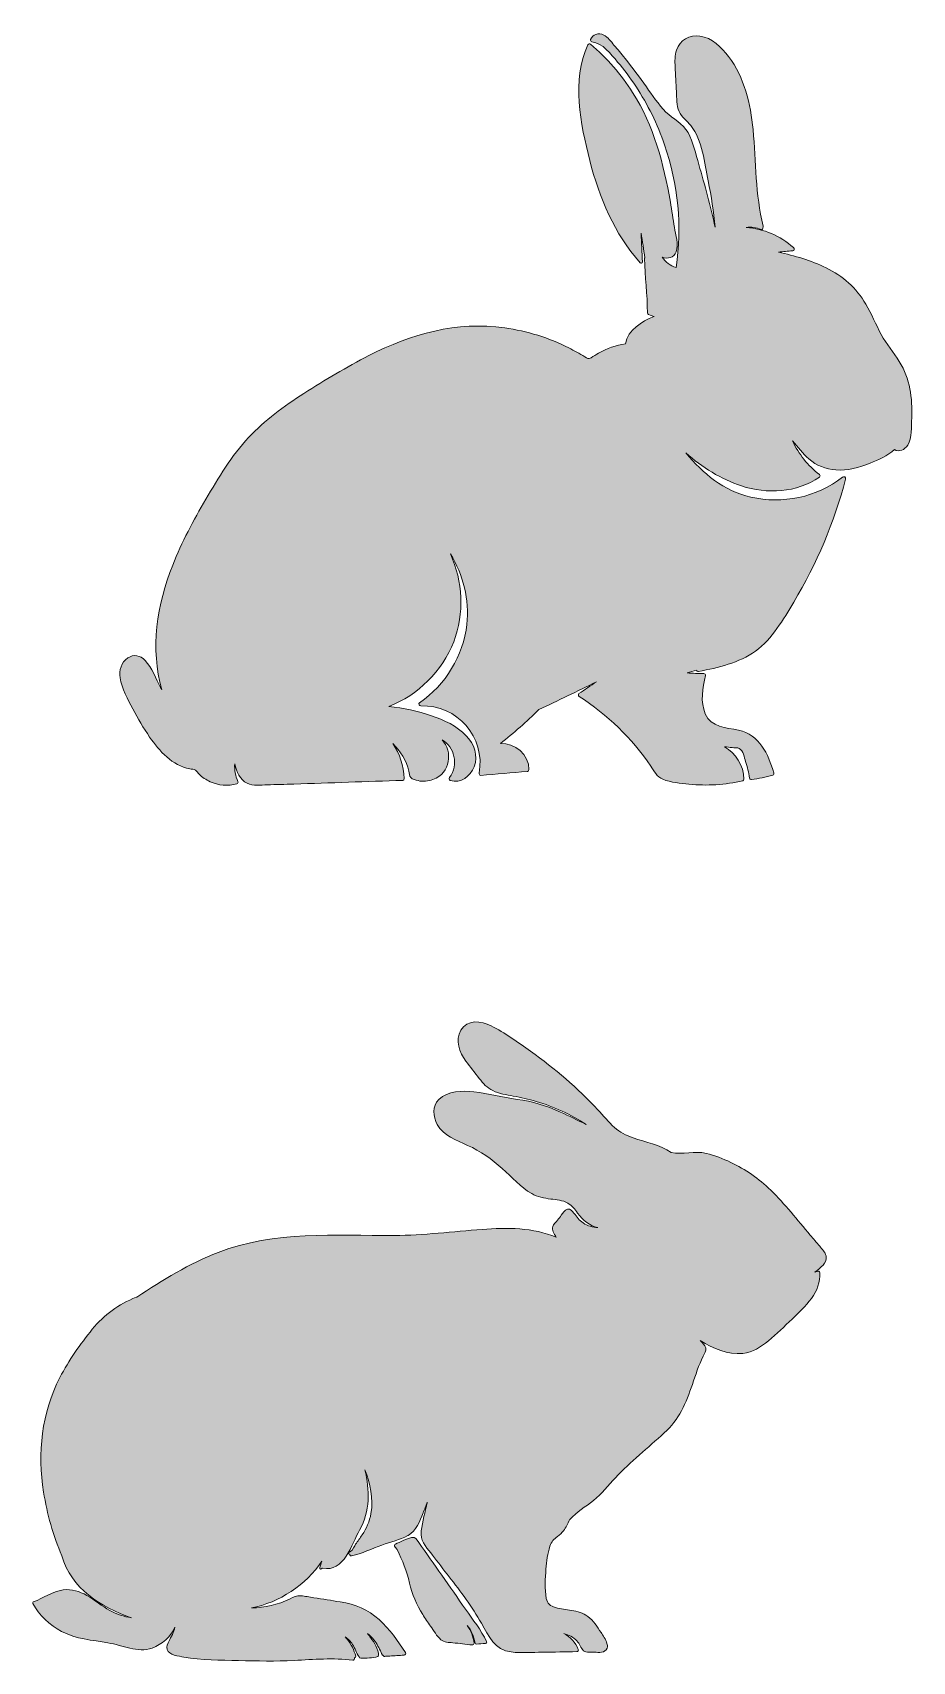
# Model space of a CAD drawing. Header units: inches. Extents: x -2 to 737, y -1000 to -384.
# Drawn here: x 89.8 to 194.8, y -999 to -804.5 of the extents above; entities that cross this region are included whole.
import ezdxf

# ---------------------------------------------------------------- set-up
doc = ezdxf.new("R2010")
doc.units = ezdxf.units.IN
doc.header["$MEASUREMENT"] = 0
doc.layers.add('Layer 1', color=7, linetype='Continuous')

# ---------------------------------------------------------------- blocks, each defined once
blk = doc.blocks.new('block 21')
at = {"layer": 'Layer 1', "true_color": 0x010101}
h = blk.add_hatch(color=178, dxfattribs=at)
h.dxf.hatch_style = 2
edge = h.paths.add_edge_path()
edge.add_spline(control_points=[(184.51, -950.61), (184.42, -950.16), (184.03, -949.8), (183.75, -949.46), (183.38, -949.01), (183, -948.57), (182.62, -948.13), (181.09, -946.32), (179.61, -944.42), (177.91, -942.76), (176.51, -941.4), (174.9, -940.27), (173.14, -939.44), (172.21, -939), (171.23, -938.61), (170.23, -938.37), (168.82, -938.04), (167.41, -938.57), (166.02, -938.26), (164.65, -937.33), (163.02, -937.06), (161.49, -936.51), (160.67, -936.23), (159.92, -935.85), (159.27, -935.28), (158.55, -934.64), (157.94, -933.86), (157.29, -933.16), (154.87, -930.55), (152.14, -928.25), (149.25, -926.18), (147.75, -925.1), (146.19, -923.95), (144.54, -923.12), (143.37, -922.53), (141.68, -922.35), (140.92, -923.67), (140.22, -924.88), (140.79, -926.31), (141.53, -927.34), (142.05, -928.05), (142.61, -928.72), (143.13, -929.42), (143.58, -930.01), (144.07, -930.55), (144.75, -930.88), (145.51, -931.25), (146.36, -931.37), (147.19, -931.52), (148.1, -931.69), (149.01, -931.9), (149.91, -932.16), (152.05, -932.8), (154.06, -933.71), (155.9, -934.93), (154.88, -934.42), (153.86, -933.91), (152.82, -933.44), (151.14, -932.66), (149.49, -932.16), (147.65, -931.92), (145.92, -931.68), (144.23, -931.2), (142.5, -931.01), (141.15, -930.87), (139.35, -930.9), (138.31, -931.92), (137.49, -932.72), (137.6, -933.99), (138.12, -934.93), (138.87, -936.28), (140.41, -936.81), (141.74, -937.41), (143.28, -938.09), (144.62, -939.07), (145.88, -940.19), (147.02, -941.19), (148.06, -942.41), (149.39, -943.17), (150.1, -943.57), (150.86, -943.72), (151.66, -943.82), (152.33, -943.91), (153.09, -943.95), (153.69, -944.3), (154.19, -944.6), (154.53, -945.04), (154.87, -945.5), (155.52, -946.37), (156.32, -947.03), (157.29, -947.24), (156.67, -947.21), (156.07, -947.03), (155.53, -946.68), (155.03, -946.36), (154.79, -945.97), (154.43, -945.49), (154.23, -945.24), (154, -944.95), (153.64, -945.04), (153.32, -945.12), (153.1, -945.53), (152.92, -945.76), (152.77, -945.95), (152.63, -946.15), (152.48, -946.34), (152.33, -946.53), (151.94, -946.87), (151.89, -947.1), (151.79, -947.49), (152.02, -947.97), (152.32, -948.38), (149.56, -947.22), (146.43, -947.21), (143.48, -947.44), (139.97, -947.72), (136.51, -948.15), (132.98, -948.17), (125.94, -948.21), (118.7, -947.61), (111.99, -950.19), (108.53, -951.53), (105.35, -953.49), (102.27, -955.53), (102.24, -955.52), (102.21, -955.52), (102.18, -955.54), (100.1, -956.42), (98.38, -957.6), (96.96, -959.37), (95.52, -961.17), (94.15, -963.08), (93.09, -965.13), (90.9, -969.34), (90.41, -974.18), (91.15, -978.83), (91.56, -981.42), (92.28, -984.01), (93.33, -986.42), (93.33, -986.42), (93.33, -986.43), (93.33, -986.44), (94.43, -990.37), (97.99, -992.53), (101.62, -993.83), (100.73, -993.69), (99.87, -993.41), (99.06, -992.97), (98.1, -992.43), (97.26, -991.71), (96.3, -991.16), (95.43, -990.67), (94.49, -990.35), (93.48, -990.5), (92.19, -990.69), (91.11, -991.46), (89.92, -991.94), (89.86, -991.97), (89.83, -992.05), (89.86, -992.11), (90.61, -993.53), (91.89, -994.7), (93.29, -995.45), (95.01, -996.37), (96.94, -996.5), (98.83, -996.82), (100.59, -997.11), (102.31, -998.06), (104.1, -997.44), (105.29, -997.02), (106.31, -996.11), (106.8, -994.96), (106.74, -995.51), (106.32, -996.13), (106.11, -996.58), (105.96, -996.89), (105.76, -997.26), (105.88, -997.61), (106.11, -998.31), (107.29, -998.41), (107.87, -998.52), (110.01, -998.92), (112.24, -998.87), (114.41, -998.93), (116.63, -998.99), (118.83, -999.04), (121.05, -998.92), (123.37, -998.79), (125.72, -998.61), (128.04, -998.89), (128.11, -998.9), (128.16, -998.86), (128.19, -998.8), (128.23, -998.74), (128.25, -998.68), (128.25, -998.62), (128.34, -998.6), (128.42, -998.52), (128.39, -998.4), (128.21, -997.74), (127.85, -996.94), (127.32, -996.36), (127.25, -996.27), (127.19, -996.18), (127.12, -996.1), (127.47, -996.35), (127.77, -996.64), (128.01, -997.01), (128.33, -997.48), (128.43, -998.06), (128.8, -998.49), (128.8, -998.49), (128.8, -998.49), (128.8, -998.49), (128.81, -998.58), (128.87, -998.67), (128.98, -998.66), (129.6, -998.61), (130.45, -998.69), (131.02, -998.45), (131.07, -998.43), (131.11, -998.37), (131.11, -998.31), (131.12, -997.6), (130.58, -996.75), (130.17, -996.2), (130.06, -996.05), (129.93, -995.88), (129.79, -995.7), (130.08, -995.92), (130.35, -996.18), (130.58, -996.49), (130.92, -996.94), (131.17, -997.45), (131.42, -997.96), (131.46, -998.04), (131.5, -998.13), (131.54, -998.2), (131.54, -998.24), (131.56, -998.28), (131.59, -998.3), (131.6, -998.31), (131.6, -998.31), (131.61, -998.31), (131.66, -998.37), (131.72, -998.41), (131.8, -998.44), (131.85, -998.45), (131.9, -998.44), (131.93, -998.42), (132.1, -998.44), (132.27, -998.41), (132.45, -998.4), (133.02, -998.38), (133.59, -998.32), (134.16, -998.29), (134.31, -998.28), (134.41, -998.11), (134.33, -997.97), (133.43, -996.57), (132.42, -995.17), (131.19, -994.05), (129.84, -992.83), (128.33, -992.23), (126.55, -991.93), (125.49, -991.76), (124.44, -991.6), (123.38, -991.43), (122.87, -991.36), (122.35, -991.24), (121.83, -991.21), (121.34, -991.18), (120.98, -991.35), (120.55, -991.56), (119.1, -992.28), (117.53, -992.63), (115.94, -992.65), (119.28, -992.01), (122.48, -989.89), (124.35, -987.06), (124.26, -987.32), (124.17, -987.58), (124.09, -987.85), (124.03, -988.02), (124.31, -988.08), (124.37, -987.91), (124.37, -987.9), (124.37, -987.89), (124.38, -987.88), (124.39, -987.89), (124.41, -987.9), (124.43, -987.9), (127.01, -988.45), (127.9, -985.01), (128.85, -983.35), (130.14, -981.09), (130.05, -978.58), (129.49, -976.14), (130.14, -977.81), (130.52, -979.6), (130.21, -981.38), (130.04, -982.32), (129.67, -983.15), (129.15, -983.94), (128.9, -984.31), (128.64, -984.68), (128.38, -985.04), (128.26, -985.22), (128, -985.74), (127.77, -985.93), (127.74, -985.92), (127.71, -985.93), (127.68, -985.94), (127.67, -985.95), (127.65, -985.96), (127.63, -985.97), (127.59, -986), (127.54, -986.06), (127.55, -986.12), (127.55, -986.14), (127.55, -986.16), (127.56, -986.19), (127.56, -986.25), (127.63, -986.33), (127.7, -986.33), (127.74, -986.4), (127.82, -986.45), (127.9, -986.43), (129.13, -986.16), (130.34, -985.58), (131.52, -985.14), (132.53, -984.77), (133.65, -984.5), (134.62, -984.02), (134.63, -984.02), (134.63, -984.01), (134.64, -984), (135.6, -983.47), (136.03, -982.29), (136.43, -981.31), (136.6, -980.89), (136.76, -980.46), (136.92, -980.03), (136.89, -980.18), (136.85, -980.34), (136.82, -980.49), (136.59, -981.58), (136.22, -982.76), (136.19, -983.88), (136.17, -984.82), (137.03, -985.66), (137.56, -986.36), (138.2, -987.22), (138.87, -988.07), (139.53, -988.92), (140.91, -990.7), (142.27, -992.51), (143.39, -994.48), (144.28, -996.04), (144.95, -997.66), (146.94, -997.91), (148.16, -998.07), (149.45, -997.95), (150.67, -997.93), (152.04, -997.92), (153.41, -997.92), (154.78, -997.86), (154.9, -997.86), (155, -997.72), (154.95, -997.6), (154.59, -996.78), (153.99, -996.11), (153.22, -995.72), (153.81, -995.86), (154.35, -996.15), (154.78, -996.59), (155.12, -996.93), (155.24, -997.45), (155.58, -997.76), (155.91, -998.06), (156.48, -997.89), (156.87, -997.93), (157.39, -997.98), (158.14, -998.06), (158.39, -997.44), (158.46, -997.24), (158.44, -997.04), (158.36, -996.88), (158.28, -996.44), (157.84, -995.88), (157.66, -995.6), (157.23, -994.9), (156.74, -994.17), (156.08, -993.68), (155.52, -993.26), (154.84, -993.07), (154.15, -992.95), (153.51, -992.84), (152.85, -992.8), (152.22, -992.6), (151.63, -992.41), (151.24, -992.16), (151.13, -991.51), (150.93, -990.42), (151.01, -989.09), (151.08, -988.01), (151.14, -987.09), (151.28, -986.16), (151.57, -985.29), (151.76, -984.72), (152.02, -984.46), (152.48, -984.11), (152.74, -983.91), (152.97, -983.69), (153.17, -983.43), (153.48, -983.04), (153.7, -982.59), (153.91, -982.14), (153.92, -982.13), (153.94, -982.12), (153.95, -982.1), (154.77, -981.16), (155.8, -980.59), (156.76, -979.82), (157.74, -979.04), (158.51, -978), (159.37, -977.1), (161.21, -975.2), (163.23, -973.52), (165.2, -971.76), (166.97, -970.18), (167.81, -968.17), (168.56, -965.96), (168.94, -964.82), (169.31, -963.68), (169.85, -962.6), (170.01, -962.28), (170.26, -961.97), (170.16, -961.6), (170.07, -961.28), (169.77, -960.98), (169.5, -960.72), (171.06, -961.64), (172.74, -962.44), (174.59, -962.25), (175.77, -962.13), (176.74, -961.5), (177.63, -960.75), (178.6, -959.92), (179.54, -959.04), (180.46, -958.15), (182.01, -956.67), (183.95, -954.93), (183.77, -952.59), (183.76, -952.49), (183.66, -952.39), (183.55, -952.43), (183.43, -952.47), (183.31, -952.51), (183.19, -952.54), (183.83, -952.01), (184.69, -951.51), (184.51, -950.61)], knot_values=[0, 0, 0, 0, 1, 1, 1, 2, 2, 2, 3, 3, 3, 4, 4, 4, 5, 5, 5, 6, 6, 6, 7, 7, 7, 8, 8, 8, 9, 9, 9, 10, 10, 10, 11, 11, 11, 12, 12, 12, 13, 13, 13, 14, 14, 14, 15, 15, 15, 16, 16, 16, 17, 17, 17, 18, 18, 18, 19, 19, 19, 20, 20, 20, 21, 21, 21, 22, 22, 22, 23, 23, 23, 24, 24, 24, 25, 25, 25, 26, 26, 26, 27, 27, 27, 28, 28, 28, 29, 29, 29, 30, 30, 30, 31, 31, 31, 32, 32, 32, 33, 33, 33, 34, 34, 34, 35, 35, 35, 36, 36, 36, 37, 37, 37, 38, 38, 38, 39, 39, 39, 40, 40, 40, 41, 41, 41, 42, 42, 42, 43, 43, 43, 44, 44, 44, 45, 45, 45, 46, 46, 46, 47, 47, 47, 48, 48, 48, 49, 49, 49, 50, 50, 50, 51, 51, 51, 52, 52, 52, 53, 53, 53, 54, 54, 54, 55, 55, 55, 56, 56, 56, 57, 57, 57, 58, 58, 58, 59, 59, 59, 60, 60, 60, 61, 61, 61, 62, 62, 62, 63, 63, 63, 64, 64, 64, 65, 65, 65, 66, 66, 66, 67, 67, 67, 68, 68, 68, 69, 69, 69, 70, 70, 70, 71, 71, 71, 72, 72, 72, 73, 73, 73, 74, 74, 74, 75, 75, 75, 76, 76, 76, 77, 77, 77, 78, 78, 78, 79, 79, 79, 80, 80, 80, 81, 81, 81, 82, 82, 82, 83, 83, 83, 84, 84, 84, 85, 85, 85, 86, 86, 86, 87, 87, 87, 88, 88, 88, 89, 89, 89, 90, 90, 90, 91, 91, 91, 92, 92, 92, 93, 93, 93, 94, 94, 94, 95, 95, 95, 96, 96, 96, 97, 97, 97, 98, 98, 98, 99, 99, 99, 100, 100, 100, 101, 101, 101, 102, 102, 102, 103, 103, 103, 104, 104, 104, 105, 105, 105, 106, 106, 106, 107, 107, 107, 108, 108, 108, 109, 109, 109, 110, 110, 110, 111, 111, 111, 112, 112, 112, 113, 113, 113, 114, 114, 114, 115, 115, 115, 116, 116, 116, 117, 117, 117, 118, 118, 118, 119, 119, 119, 120, 120, 120, 121, 121, 121, 122, 122, 122, 123, 123, 123, 124, 124, 124, 125, 125, 125, 126, 126, 126, 127, 127, 127, 128, 128, 128, 129, 129, 129, 130, 130, 130, 131, 131, 131, 132, 132, 132, 133, 133, 133, 134, 134, 134, 135, 135, 135, 136, 136, 136, 137, 137, 137, 138, 138, 138, 139, 139, 139, 140, 140, 140, 141, 141, 141, 142, 142, 142, 143, 143, 143, 144, 144, 144, 145, 145, 145, 146, 146, 146, 147, 147, 147, 148, 148, 148, 149, 149, 149, 150, 150, 150, 151, 151, 151, 152, 152, 152, 153, 153, 153, 154, 154, 154, 154], degree=3, periodic=1)
h = blk.add_hatch(color=178, dxfattribs=at)
h.dxf.hatch_style = 2
edge = h.paths.add_edge_path()
edge.add_spline(control_points=[(141.5, -992.81), (140.55, -991.46), (139.61, -990.1), (138.66, -988.75), (137.74, -987.44), (136.83, -986.13), (135.91, -984.82), (135.67, -984.47), (135.51, -984.16), (135.05, -984.25), (134.41, -984.37), (133.72, -984.78), (133.12, -985.04), (133.03, -985.08), (132.96, -985.2), (133.03, -985.29), (133.13, -985.42), (133.24, -985.56), (133.34, -985.69), (133.97, -986.98), (134.48, -988.26), (134.81, -989.68), (135.12, -991.03), (135.66, -992.26), (136.38, -993.43), (136.68, -993.91), (136.99, -994.37), (137.31, -994.82), (137.69, -995.35), (138.06, -996.03), (138.56, -996.45), (138.94, -996.78), (139.49, -996.76), (139.97, -996.81), (140.75, -996.9), (141.52, -996.99), (142.3, -997.07), (142.41, -997.08), (142.52, -997), (142.51, -996.87), (142.43, -996.08), (142.15, -995.35), (141.68, -994.75), (142.21, -995.28), (142.44, -996.09), (142.63, -996.84), (142.65, -996.92), (142.72, -996.97), (142.81, -996.96), (143.16, -996.94), (143.51, -996.91), (143.87, -996.88), (143.98, -996.87), (144.06, -996.77), (144.01, -996.65), (143.31, -995.29), (142.38, -994.06), (141.5, -992.81)], knot_values=[0, 0, 0, 0, 1, 1, 1, 2, 2, 2, 3, 3, 3, 4, 4, 4, 5, 5, 5, 6, 6, 6, 7, 7, 7, 8, 8, 8, 9, 9, 9, 10, 10, 10, 11, 11, 11, 12, 12, 12, 13, 13, 13, 14, 14, 14, 15, 15, 15, 16, 16, 16, 17, 17, 17, 18, 18, 18, 19, 19, 19, 19], degree=3, periodic=1)
at = {"layer": 'Layer 1', "lineweight": 0}
for points, knots in [([(184.51, -950.61), (184.42, -950.16), (184.03, -949.8), (183.75, -949.46), (183.38, -949.01), (183, -948.57), (182.62, -948.13), (181.09, -946.32), (179.61, -944.42), (177.91, -942.76), (176.51, -941.4), (174.9, -940.27), (173.14, -939.44), (172.21, -939), (171.23, -938.61), (170.23, -938.37), (168.82, -938.04), (167.41, -938.57), (166.02, -938.26), (164.65, -937.33), (163.02, -937.06), (161.49, -936.51), (160.67, -936.23), (159.92, -935.85), (159.27, -935.28), (158.55, -934.64), (157.94, -933.86), (157.29, -933.16), (154.87, -930.55), (152.14, -928.25), (149.25, -926.18), (147.75, -925.1), (146.19, -923.95), (144.54, -923.12), (143.37, -922.53), (141.68, -922.35), (140.92, -923.67), (140.22, -924.88), (140.79, -926.31), (141.53, -927.34), (142.05, -928.05), (142.61, -928.72), (143.13, -929.42), (143.58, -930.01), (144.07, -930.55), (144.75, -930.88), (145.51, -931.25), (146.36, -931.37), (147.19, -931.52), (148.1, -931.69), (149.01, -931.9), (149.91, -932.16), (152.05, -932.8), (154.06, -933.71), (155.9, -934.93), (154.88, -934.42), (153.86, -933.91), (152.82, -933.44), (151.14, -932.66), (149.49, -932.16), (147.65, -931.92), (145.92, -931.68), (144.23, -931.2), (142.5, -931.01), (141.15, -930.87), (139.35, -930.9), (138.31, -931.92), (137.49, -932.72), (137.6, -933.99), (138.12, -934.93), (138.87, -936.28), (140.41, -936.81), (141.74, -937.41), (143.28, -938.09), (144.62, -939.07), (145.88, -940.19), (147.02, -941.19), (148.06, -942.41), (149.39, -943.17), (150.1, -943.57), (150.86, -943.72), (151.66, -943.82), (152.33, -943.91), (153.09, -943.95), (153.69, -944.3), (154.19, -944.6), (154.53, -945.04), (154.87, -945.5), (155.52, -946.37), (156.32, -947.03), (157.29, -947.24), (156.67, -947.21), (156.07, -947.03), (155.53, -946.68), (155.03, -946.36), (154.79, -945.97), (154.43, -945.49), (154.23, -945.24), (154, -944.95), (153.64, -945.04), (153.32, -945.12), (153.1, -945.53), (152.92, -945.76), (152.77, -945.95), (152.63, -946.15), (152.48, -946.34), (152.33, -946.53), (151.94, -946.87), (151.89, -947.1), (151.79, -947.49), (152.02, -947.97), (152.32, -948.38), (149.56, -947.22), (146.43, -947.21), (143.48, -947.44), (139.97, -947.72), (136.51, -948.15), (132.98, -948.17), (125.94, -948.21), (118.7, -947.61), (111.99, -950.19), (108.53, -951.53), (105.35, -953.49), (102.27, -955.53), (102.24, -955.52), (102.21, -955.52), (102.18, -955.54), (100.1, -956.42), (98.38, -957.6), (96.96, -959.37), (95.52, -961.17), (94.15, -963.08), (93.09, -965.13), (90.9, -969.34), (90.41, -974.18), (91.15, -978.83), (91.56, -981.42), (92.28, -984.01), (93.33, -986.42), (93.33, -986.42), (93.33, -986.43), (93.33, -986.44), (94.43, -990.37), (97.99, -992.53), (101.62, -993.83), (100.73, -993.69), (99.87, -993.41), (99.06, -992.97), (98.1, -992.43), (97.26, -991.71), (96.3, -991.16), (95.43, -990.67), (94.49, -990.35), (93.48, -990.5), (92.19, -990.69), (91.11, -991.46), (89.92, -991.94), (89.86, -991.97), (89.83, -992.05), (89.86, -992.11), (90.61, -993.53), (91.89, -994.7), (93.29, -995.45), (95.01, -996.37), (96.94, -996.5), (98.83, -996.82), (100.59, -997.11), (102.31, -998.06), (104.1, -997.44), (105.29, -997.02), (106.31, -996.11), (106.8, -994.96), (106.74, -995.51), (106.32, -996.13), (106.11, -996.58), (105.96, -996.89), (105.76, -997.26), (105.88, -997.61), (106.11, -998.31), (107.29, -998.41), (107.87, -998.52), (110.01, -998.92), (112.24, -998.87), (114.41, -998.93), (116.63, -998.99), (118.83, -999.04), (121.05, -998.92), (123.37, -998.79), (125.72, -998.61), (128.04, -998.89), (128.11, -998.9), (128.16, -998.86), (128.19, -998.8), (128.23, -998.74), (128.25, -998.68), (128.25, -998.62), (128.34, -998.6), (128.42, -998.52), (128.39, -998.4), (128.21, -997.74), (127.85, -996.94), (127.32, -996.36), (127.25, -996.27), (127.19, -996.18), (127.12, -996.1), (127.47, -996.35), (127.77, -996.64), (128.01, -997.01), (128.33, -997.48), (128.43, -998.06), (128.8, -998.49), (128.8, -998.49), (128.8, -998.49), (128.8, -998.49), (128.81, -998.58), (128.87, -998.67), (128.98, -998.66), (129.6, -998.61), (130.45, -998.69), (131.02, -998.45), (131.07, -998.43), (131.11, -998.37), (131.11, -998.31), (131.12, -997.6), (130.58, -996.75), (130.17, -996.2), (130.06, -996.05), (129.93, -995.88), (129.79, -995.7), (130.08, -995.92), (130.35, -996.18), (130.58, -996.49), (130.92, -996.94), (131.17, -997.45), (131.42, -997.96), (131.46, -998.04), (131.5, -998.13), (131.54, -998.2), (131.54, -998.24), (131.56, -998.28), (131.59, -998.3), (131.6, -998.31), (131.6, -998.31), (131.61, -998.31), (131.66, -998.37), (131.72, -998.41), (131.8, -998.44), (131.85, -998.45), (131.9, -998.44), (131.93, -998.42), (132.1, -998.44), (132.27, -998.41), (132.45, -998.4), (133.02, -998.38), (133.59, -998.32), (134.16, -998.29), (134.31, -998.28), (134.41, -998.11), (134.33, -997.97), (133.43, -996.57), (132.42, -995.17), (131.19, -994.05), (129.84, -992.83), (128.33, -992.23), (126.55, -991.93), (125.49, -991.76), (124.44, -991.6), (123.38, -991.43), (122.87, -991.36), (122.35, -991.24), (121.83, -991.21), (121.34, -991.18), (120.98, -991.35), (120.55, -991.56), (119.1, -992.28), (117.53, -992.63), (115.94, -992.65), (119.28, -992.01), (122.48, -989.89), (124.35, -987.06), (124.26, -987.32), (124.17, -987.58), (124.09, -987.85), (124.03, -988.02), (124.31, -988.08), (124.37, -987.91), (124.37, -987.9), (124.37, -987.89), (124.38, -987.88), (124.39, -987.89), (124.41, -987.9), (124.43, -987.9), (127.01, -988.45), (127.9, -985.01), (128.85, -983.35), (130.14, -981.09), (130.05, -978.58), (129.49, -976.14), (130.14, -977.81), (130.52, -979.6), (130.21, -981.38), (130.04, -982.32), (129.67, -983.15), (129.15, -983.94), (128.9, -984.31), (128.64, -984.68), (128.38, -985.04), (128.26, -985.22), (128, -985.74), (127.77, -985.93), (127.74, -985.92), (127.71, -985.93), (127.68, -985.94), (127.67, -985.95), (127.65, -985.96), (127.63, -985.97), (127.59, -986), (127.54, -986.06), (127.55, -986.12), (127.55, -986.14), (127.55, -986.16), (127.56, -986.19), (127.56, -986.25), (127.63, -986.33), (127.7, -986.33), (127.74, -986.4), (127.82, -986.45), (127.9, -986.43), (129.13, -986.16), (130.34, -985.58), (131.52, -985.14), (132.53, -984.77), (133.65, -984.5), (134.62, -984.02), (134.63, -984.02), (134.63, -984.01), (134.64, -984), (135.6, -983.47), (136.03, -982.29), (136.43, -981.31), (136.6, -980.89), (136.76, -980.46), (136.92, -980.03), (136.89, -980.18), (136.85, -980.34), (136.82, -980.49), (136.59, -981.58), (136.22, -982.76), (136.19, -983.88), (136.17, -984.82), (137.03, -985.66), (137.56, -986.36), (138.2, -987.22), (138.87, -988.07), (139.53, -988.92), (140.91, -990.7), (142.27, -992.51), (143.39, -994.48), (144.28, -996.04), (144.95, -997.66), (146.94, -997.91), (148.16, -998.07), (149.45, -997.95), (150.67, -997.93), (152.04, -997.92), (153.41, -997.92), (154.78, -997.86), (154.9, -997.86), (155, -997.72), (154.95, -997.6), (154.59, -996.78), (153.99, -996.11), (153.22, -995.72), (153.81, -995.86), (154.35, -996.15), (154.78, -996.59), (155.12, -996.93), (155.24, -997.45), (155.58, -997.76), (155.91, -998.06), (156.48, -997.89), (156.87, -997.93), (157.39, -997.98), (158.14, -998.06), (158.39, -997.44), (158.46, -997.24), (158.44, -997.04), (158.36, -996.88), (158.28, -996.44), (157.84, -995.88), (157.66, -995.6), (157.23, -994.9), (156.74, -994.17), (156.08, -993.68), (155.52, -993.26), (154.84, -993.07), (154.15, -992.95), (153.51, -992.84), (152.85, -992.8), (152.22, -992.6), (151.63, -992.41), (151.24, -992.16), (151.13, -991.51), (150.93, -990.42), (151.01, -989.09), (151.08, -988.01), (151.14, -987.09), (151.28, -986.16), (151.57, -985.29), (151.76, -984.72), (152.02, -984.46), (152.48, -984.11), (152.74, -983.91), (152.97, -983.69), (153.17, -983.43), (153.48, -983.04), (153.7, -982.59), (153.91, -982.14), (153.92, -982.13), (153.94, -982.12), (153.95, -982.1), (154.77, -981.16), (155.8, -980.59), (156.76, -979.82), (157.74, -979.04), (158.51, -978), (159.37, -977.1), (161.21, -975.2), (163.23, -973.52), (165.2, -971.76), (166.97, -970.18), (167.81, -968.17), (168.56, -965.96), (168.94, -964.82), (169.31, -963.68), (169.85, -962.6), (170.01, -962.28), (170.26, -961.97), (170.16, -961.6), (170.07, -961.28), (169.77, -960.98), (169.5, -960.72), (171.06, -961.64), (172.74, -962.44), (174.59, -962.25), (175.77, -962.13), (176.74, -961.5), (177.63, -960.75), (178.6, -959.92), (179.54, -959.04), (180.46, -958.15), (182.01, -956.67), (183.95, -954.93), (183.77, -952.59), (183.76, -952.49), (183.66, -952.39), (183.55, -952.43), (183.43, -952.47), (183.31, -952.51), (183.19, -952.54), (183.83, -952.01), (184.69, -951.51), (184.51, -950.61)], [0, 0, 0, 0, 1, 1, 1, 2, 2, 2, 3, 3, 3, 4, 4, 4, 5, 5, 5, 6, 6, 6, 7, 7, 7, 8, 8, 8, 9, 9, 9, 10, 10, 10, 11, 11, 11, 12, 12, 12, 13, 13, 13, 14, 14, 14, 15, 15, 15, 16, 16, 16, 17, 17, 17, 18, 18, 18, 19, 19, 19, 20, 20, 20, 21, 21, 21, 22, 22, 22, 23, 23, 23, 24, 24, 24, 25, 25, 25, 26, 26, 26, 27, 27, 27, 28, 28, 28, 29, 29, 29, 30, 30, 30, 31, 31, 31, 32, 32, 32, 33, 33, 33, 34, 34, 34, 35, 35, 35, 36, 36, 36, 37, 37, 37, 38, 38, 38, 39, 39, 39, 40, 40, 40, 41, 41, 41, 42, 42, 42, 43, 43, 43, 44, 44, 44, 45, 45, 45, 46, 46, 46, 47, 47, 47, 48, 48, 48, 49, 49, 49, 50, 50, 50, 51, 51, 51, 52, 52, 52, 53, 53, 53, 54, 54, 54, 55, 55, 55, 56, 56, 56, 57, 57, 57, 58, 58, 58, 59, 59, 59, 60, 60, 60, 61, 61, 61, 62, 62, 62, 63, 63, 63, 64, 64, 64, 65, 65, 65, 66, 66, 66, 67, 67, 67, 68, 68, 68, 69, 69, 69, 70, 70, 70, 71, 71, 71, 72, 72, 72, 73, 73, 73, 74, 74, 74, 75, 75, 75, 76, 76, 76, 77, 77, 77, 78, 78, 78, 79, 79, 79, 80, 80, 80, 81, 81, 81, 82, 82, 82, 83, 83, 83, 84, 84, 84, 85, 85, 85, 86, 86, 86, 87, 87, 87, 88, 88, 88, 89, 89, 89, 90, 90, 90, 91, 91, 91, 92, 92, 92, 93, 93, 93, 94, 94, 94, 95, 95, 95, 96, 96, 96, 97, 97, 97, 98, 98, 98, 99, 99, 99, 100, 100, 100, 101, 101, 101, 102, 102, 102, 103, 103, 103, 104, 104, 104, 105, 105, 105, 106, 106, 106, 107, 107, 107, 108, 108, 108, 109, 109, 109, 110, 110, 110, 111, 111, 111, 112, 112, 112, 113, 113, 113, 114, 114, 114, 115, 115, 115, 116, 116, 116, 117, 117, 117, 118, 118, 118, 119, 119, 119, 120, 120, 120, 121, 121, 121, 122, 122, 122, 123, 123, 123, 124, 124, 124, 125, 125, 125, 126, 126, 126, 127, 127, 127, 128, 128, 128, 129, 129, 129, 130, 130, 130, 131, 131, 131, 132, 132, 132, 133, 133, 133, 134, 134, 134, 135, 135, 135, 136, 136, 136, 137, 137, 137, 138, 138, 138, 139, 139, 139, 140, 140, 140, 141, 141, 141, 142, 142, 142, 143, 143, 143, 144, 144, 144, 145, 145, 145, 146, 146, 146, 147, 147, 147, 148, 148, 148, 149, 149, 149, 150, 150, 150, 151, 151, 151, 152, 152, 152, 153, 153, 153, 154, 154, 154, 154]), ([(141.5, -992.81), (140.55, -991.46), (139.61, -990.1), (138.66, -988.75), (137.74, -987.44), (136.83, -986.13), (135.91, -984.82), (135.67, -984.47), (135.51, -984.16), (135.05, -984.25), (134.41, -984.37), (133.72, -984.78), (133.12, -985.04), (133.03, -985.08), (132.96, -985.2), (133.03, -985.29), (133.13, -985.42), (133.24, -985.56), (133.34, -985.69), (133.97, -986.98), (134.48, -988.26), (134.81, -989.68), (135.12, -991.03), (135.66, -992.26), (136.38, -993.43), (136.68, -993.91), (136.99, -994.37), (137.31, -994.82), (137.69, -995.35), (138.06, -996.03), (138.56, -996.45), (138.94, -996.78), (139.49, -996.76), (139.97, -996.81), (140.75, -996.9), (141.52, -996.99), (142.3, -997.07), (142.41, -997.08), (142.52, -997), (142.51, -996.87), (142.43, -996.08), (142.15, -995.35), (141.68, -994.75), (142.21, -995.28), (142.44, -996.09), (142.63, -996.84), (142.65, -996.92), (142.72, -996.97), (142.81, -996.96), (143.16, -996.94), (143.51, -996.91), (143.87, -996.88), (143.98, -996.87), (144.06, -996.77), (144.01, -996.65), (143.31, -995.29), (142.38, -994.06), (141.5, -992.81)], [0, 0, 0, 0, 1, 1, 1, 2, 2, 2, 3, 3, 3, 4, 4, 4, 5, 5, 5, 6, 6, 6, 7, 7, 7, 8, 8, 8, 9, 9, 9, 10, 10, 10, 11, 11, 11, 12, 12, 12, 13, 13, 13, 14, 14, 14, 15, 15, 15, 16, 16, 16, 17, 17, 17, 18, 18, 18, 19, 19, 19, 19])]:
    blk.add_open_spline(points, degree=3, knots=knots, dxfattribs=at)
blk = doc.blocks.new('block 16')
at = {"layer": 'Layer 1'}
blk.add_blockref('block 21', (0, 0), dxfattribs=at)
blk = doc.blocks.new('block 22')
at = {"layer": 'Layer 1', "true_color": 0x010101}
h = blk.add_hatch(color=178, dxfattribs=at)
h.dxf.hatch_style = 2
edge = h.paths.add_edge_path()
edge.add_spline(control_points=[(193.25, -843.81), (192.55, -842.72), (191.73, -841.72), (191.1, -840.58), (190.45, -839.38), (189.94, -838.11), (189.25, -836.94), (188.13, -835.01), (186.49, -833.6), (184.51, -832.61), (182.71, -831.72), (180.77, -831.19), (178.82, -830.74), (179.39, -830.69), (179.96, -830.64), (180.53, -830.58), (180.73, -830.57), (180.75, -830.31), (180.62, -830.2), (179.05, -828.78), (177.07, -827.96), (174.99, -827.81), (175.58, -827.7), (176.18, -827.79), (176.75, -828.06), (176.89, -828.13), (177.01, -827.95), (176.96, -827.83), (177, -827.79), (177.02, -827.74), (177, -827.66), (176.06, -823.85), (176.18, -819.99), (175.8, -816.11), (175.49, -813.05), (174.77, -809.88), (172.88, -807.39), (172.04, -806.29), (170.9, -805.13), (169.46, -804.94), (168.22, -804.78), (167.05, -805.41), (166.67, -806.62), (166.46, -807.26), (166.47, -807.95), (166.5, -808.61), (166.54, -809.59), (166.61, -810.58), (166.66, -811.57), (166.71, -812.33), (166.65, -813.24), (166.97, -813.96), (167.27, -814.64), (167.92, -815.06), (168.37, -815.63), (169.78, -817.39), (170, -820.09), (170.44, -822.22), (170.82, -824.07), (171.09, -825.92), (171.28, -827.78), (170.71, -825.26), (170.06, -822.76), (169.33, -820.28), (168.96, -819.03), (168.68, -817.61), (168.04, -816.46), (167.43, -815.39), (166.25, -814.86), (165.4, -814.01), (164.5, -813.11), (163.8, -812.03), (163.07, -811), (162.26, -809.84), (161.4, -808.71), (160.52, -807.6), (160.09, -807.06), (159.65, -806.54), (159.2, -806.01), (158.85, -805.59), (158.49, -805.07), (157.98, -804.82), (157.37, -804.52), (156.64, -804.71), (156.42, -805.37), (156.39, -805.47), (156.46, -805.61), (156.57, -805.62), (157.88, -805.78), (158.83, -807.09), (159.64, -808.04), (160.42, -808.96), (161.14, -809.93), (161.81, -810.94), (163.24, -813.11), (164.39, -815.46), (165.24, -817.91), (166.86, -822.61), (167.36, -827.68), (166.62, -832.59), (165.92, -832.37), (165.35, -831.93), (164.97, -831.34), (165.59, -831.6), (166.39, -831.42), (166.64, -830.69), (166.94, -829.83), (166.55, -828.66), (166.42, -827.79), (166.27, -826.78), (166.11, -825.77), (165.94, -824.77), (165.14, -820.2), (163.94, -815.62), (161.43, -811.67), (160.06, -809.51), (158.36, -807.57), (156.42, -805.91), (156.32, -805.83), (156.15, -805.84), (156.09, -805.97), (154.1, -810.23), (155.21, -815.44), (156.32, -819.8), (157.44, -824.24), (159.27, -828.54), (162.31, -832.02), (162.4, -832.12), (162.62, -832.06), (162.61, -831.91), (162.55, -830.77), (162.49, -829.63), (162.43, -828.49), (162.62, -829.46), (162.76, -830.44), (162.87, -831.41), (162.86, -831.44), (162.85, -831.46), (162.85, -831.49), (162.9, -833.66), (163.19, -835.82), (163.2, -837.99), (163.2, -838.09), (163.25, -838.17), (163.34, -838.2), (163.56, -838.28), (163.77, -838.35), (163.99, -838.43), (162.46, -839.07), (160.91, -839.96), (160.58, -841.71), (159.45, -841.88), (158.37, -842.23), (157.37, -842.79), (157.06, -842.96), (156.78, -843.19), (156.47, -843.36), (156.12, -843.56), (156.05, -843.46), (155.71, -843.25), (155.1, -842.86), (154.47, -842.51), (153.83, -842.18), (151.43, -840.97), (148.84, -840.16), (146.18, -839.79), (140.45, -838.99), (135.03, -840.49), (129.95, -843.1), (127.3, -844.47), (124.7, -846), (122.19, -847.62), (119.82, -849.14), (117.54, -850.83), (115.61, -852.88), (113.56, -855.08), (112.02, -857.68), (110.51, -860.26), (109.03, -862.79), (107.63, -865.38), (106.55, -868.11), (104.68, -872.82), (103.86, -878.13), (105.24, -883), (105.19, -882.91), (105.15, -882.83), (105.11, -882.75), (104.55, -881.7), (104.09, -880.38), (103.27, -879.5), (102.71, -878.89), (101.89, -878.73), (101.19, -879.2), (100.39, -879.74), (100.15, -880.68), (100.28, -881.59), (100.46, -882.88), (101.2, -884.15), (101.79, -885.29), (102.39, -886.45), (103.06, -887.58), (103.8, -888.65), (104.95, -890.33), (106.51, -892.06), (108.6, -892.45), (108.83, -892.49), (109.07, -892.48), (109.27, -892.61), (109.43, -892.71), (109.56, -892.96), (109.71, -893.1), (110.09, -893.46), (110.53, -893.76), (111.01, -893.98), (112.02, -894.44), (113.14, -894.52), (114.21, -894.24), (114.33, -894.21), (114.37, -894.08), (114.33, -893.97), (114.04, -893.28), (113.91, -892.58), (113.95, -891.86), (114.17, -892.79), (114.56, -893.73), (115.43, -894.17), (116.16, -894.53), (117.06, -894.39), (117.84, -894.36), (118.9, -894.33), (119.96, -894.3), (121.02, -894.26), (125.35, -894.13), (129.68, -893.96), (134, -893.83), (134.13, -893.82), (134.18, -893.69), (134.18, -893.59), (134.13, -892.08), (133.64, -890.64), (132.81, -889.43), (133.74, -890.32), (134.42, -891.46), (134.74, -892.73), (134.8, -892.98), (134.78, -893.29), (134.95, -893.49), (135.13, -893.7), (135.57, -893.8), (135.83, -893.86), (136.42, -893.99), (137.05, -893.94), (137.61, -893.73), (139.74, -892.94), (139.98, -890.4), (138.69, -888.97), (140.16, -889.88), (140.72, -891.9), (139.58, -893.5), (139.5, -893.61), (139.53, -893.79), (139.67, -893.83), (140.93, -894.23), (142.05, -893.36), (142.52, -892.2), (143.05, -890.88), (142.51, -889.48), (141.57, -888.49), (140.47, -887.31), (138.94, -886.63), (137.44, -886.11), (135.78, -885.53), (134.07, -885.17), (132.34, -885.01), (135.83, -883.62), (138.71, -880.81), (140.08, -877.28), (141.39, -873.88), (141.18, -870.05), (139.68, -866.78), (141.23, -869.27), (141.97, -872.25), (141.65, -875.2), (141.23, -878.96), (139.11, -882.41), (136.01, -884.55), (135.84, -884.67), (135.95, -884.93), (136.15, -884.93), (140.49, -884.76), (143.9, -888.67), (143.12, -892.96), (143.1, -893.07), (143.16, -893.24), (143.31, -893.23), (145.16, -893.07), (147.01, -892.92), (148.87, -892.76), (148.99, -892.75), (149.06, -892.65), (149.06, -892.53), (149.08, -890.74), (147.37, -889.32), (145.66, -889.44), (147.23, -888.17), (148.79, -886.82), (150.24, -885.38), (152.54, -884.29), (154.82, -883.18), (157.1, -882.06), (156.41, -882.53), (155.72, -883), (155.03, -883.47), (154.92, -883.54), (154.95, -883.73), (155.05, -883.8), (158.42, -885.97), (161.34, -888.79), (163.59, -892.11), (164, -892.72), (164.33, -893.4), (165.04, -893.69), (165.98, -894.08), (167.14, -894.18), (168.15, -894.28), (170.3, -894.5), (172.46, -894.35), (174.57, -893.89), (174.66, -893.87), (174.71, -893.77), (174.71, -893.68), (174.67, -892.05), (173.74, -890.6), (172.39, -889.8), (172.7, -889.84), (173.01, -889.87), (173.31, -889.91), (173.55, -889.94), (173.95, -889.9), (174.15, -890.01), (174.64, -890.26), (174.76, -891.09), (174.91, -891.58), (175.12, -892.23), (175.27, -892.88), (175.38, -893.55), (175.4, -893.66), (175.49, -893.75), (175.61, -893.73), (176.47, -893.62), (177.32, -893.44), (178.15, -893.2), (178.26, -893.17), (178.31, -893.03), (178.28, -892.93), (177.58, -890.68), (176.61, -888.38), (174.07, -887.83), (172.57, -887.51), (170.83, -887.51), (170.1, -885.88), (169.47, -884.48), (169.8, -882.77), (170.13, -881.32), (170.16, -881.18), (170.04, -881.09), (169.92, -881.08), (169.26, -881.06), (168.59, -881.03), (167.93, -881), (168.3, -880.89), (168.67, -880.78), (169.04, -880.66), (169.07, -880.77), (169.16, -880.85), (169.3, -880.82), (171.66, -880.36), (174.12, -879.81), (176.1, -878.38), (178.09, -876.94), (179.41, -874.61), (180.65, -872.54), (183.41, -867.97), (185.49, -863), (186.85, -857.84), (186.91, -857.6), (186.62, -857.49), (186.46, -857.62), (183.43, -860.02), (179.29, -860.87), (175.53, -860), (172.25, -859.24), (169.85, -857.18), (167.77, -854.73), (169.74, -856.42), (171.95, -857.87), (174.41, -858.66), (177.48, -859.65), (181, -859.49), (183.71, -857.62), (183.83, -857.53), (183.82, -857.38), (183.71, -857.3), (182.32, -856.22), (181.25, -854.86), (180.51, -853.29), (181.14, -854.02), (181.74, -854.8), (182.46, -855.44), (183.34, -856.23), (184.48, -856.66), (185.66, -856.75), (187.07, -856.86), (188.46, -856.49), (189.76, -855.96), (190.78, -855.54), (191.82, -855.05), (192.68, -854.33), (193.23, -854.64), (193.89, -854.36), (194.25, -853.81), (194.81, -852.92), (194.69, -851.56), (194.73, -850.55), (194.81, -848.16), (194.56, -845.86), (193.25, -843.81)], knot_values=[0, 0, 0, 0, 1, 1, 1, 2, 2, 2, 3, 3, 3, 4, 4, 4, 5, 5, 5, 6, 6, 6, 7, 7, 7, 8, 8, 8, 9, 9, 9, 10, 10, 10, 11, 11, 11, 12, 12, 12, 13, 13, 13, 14, 14, 14, 15, 15, 15, 16, 16, 16, 17, 17, 17, 18, 18, 18, 19, 19, 19, 20, 20, 20, 21, 21, 21, 22, 22, 22, 23, 23, 23, 24, 24, 24, 25, 25, 25, 26, 26, 26, 27, 27, 27, 28, 28, 28, 29, 29, 29, 30, 30, 30, 31, 31, 31, 32, 32, 32, 33, 33, 33, 34, 34, 34, 35, 35, 35, 36, 36, 36, 37, 37, 37, 38, 38, 38, 39, 39, 39, 40, 40, 40, 41, 41, 41, 42, 42, 42, 43, 43, 43, 44, 44, 44, 45, 45, 45, 46, 46, 46, 47, 47, 47, 48, 48, 48, 49, 49, 49, 50, 50, 50, 51, 51, 51, 52, 52, 52, 53, 53, 53, 54, 54, 54, 55, 55, 55, 56, 56, 56, 57, 57, 57, 58, 58, 58, 59, 59, 59, 60, 60, 60, 61, 61, 61, 62, 62, 62, 63, 63, 63, 64, 64, 64, 65, 65, 65, 66, 66, 66, 67, 67, 67, 68, 68, 68, 69, 69, 69, 70, 70, 70, 71, 71, 71, 72, 72, 72, 73, 73, 73, 74, 74, 74, 75, 75, 75, 76, 76, 76, 77, 77, 77, 78, 78, 78, 79, 79, 79, 80, 80, 80, 81, 81, 81, 82, 82, 82, 83, 83, 83, 84, 84, 84, 85, 85, 85, 86, 86, 86, 87, 87, 87, 88, 88, 88, 89, 89, 89, 90, 90, 90, 91, 91, 91, 92, 92, 92, 93, 93, 93, 94, 94, 94, 95, 95, 95, 96, 96, 96, 97, 97, 97, 98, 98, 98, 99, 99, 99, 100, 100, 100, 101, 101, 101, 102, 102, 102, 103, 103, 103, 104, 104, 104, 105, 105, 105, 106, 106, 106, 107, 107, 107, 108, 108, 108, 109, 109, 109, 110, 110, 110, 111, 111, 111, 112, 112, 112, 113, 113, 113, 114, 114, 114, 115, 115, 115, 116, 116, 116, 117, 117, 117, 118, 118, 118, 119, 119, 119, 120, 120, 120, 121, 121, 121, 122, 122, 122, 123, 123, 123, 124, 124, 124, 125, 125, 125, 126, 126, 126, 127, 127, 127, 128, 128, 128, 129, 129, 129, 130, 130, 130, 131, 131, 131, 132, 132, 132, 133, 133, 133, 134, 134, 134, 135, 135, 135, 136, 136, 136, 137, 137, 137, 138, 138, 138, 139, 139, 139, 140, 140, 140, 141, 141, 141, 142, 142, 142, 142], degree=3, periodic=1)
at = {"layer": 'Layer 1', "lineweight": 0}
blk.add_open_spline([(193.25, -843.81), (192.55, -842.72), (191.73, -841.72), (191.1, -840.58), (190.45, -839.38), (189.94, -838.11), (189.25, -836.94), (188.13, -835.01), (186.49, -833.6), (184.51, -832.61), (182.71, -831.72), (180.77, -831.19), (178.82, -830.74), (179.39, -830.69), (179.96, -830.64), (180.53, -830.58), (180.73, -830.57), (180.75, -830.31), (180.62, -830.2), (179.05, -828.78), (177.07, -827.96), (174.99, -827.81), (175.58, -827.7), (176.18, -827.79), (176.75, -828.06), (176.89, -828.13), (177.01, -827.95), (176.96, -827.83), (177, -827.79), (177.02, -827.74), (177, -827.66), (176.06, -823.85), (176.18, -819.99), (175.8, -816.11), (175.49, -813.05), (174.77, -809.88), (172.88, -807.39), (172.04, -806.29), (170.9, -805.13), (169.46, -804.94), (168.22, -804.78), (167.05, -805.41), (166.67, -806.62), (166.46, -807.26), (166.47, -807.95), (166.5, -808.61), (166.54, -809.59), (166.61, -810.58), (166.66, -811.57), (166.71, -812.33), (166.65, -813.24), (166.97, -813.96), (167.27, -814.64), (167.92, -815.06), (168.37, -815.63), (169.78, -817.39), (170, -820.09), (170.44, -822.22), (170.82, -824.07), (171.09, -825.92), (171.28, -827.78), (170.71, -825.26), (170.06, -822.76), (169.33, -820.28), (168.96, -819.03), (168.68, -817.61), (168.04, -816.46), (167.43, -815.39), (166.25, -814.86), (165.4, -814.01), (164.5, -813.11), (163.8, -812.03), (163.07, -811), (162.26, -809.84), (161.4, -808.71), (160.52, -807.6), (160.09, -807.06), (159.65, -806.54), (159.2, -806.01), (158.85, -805.59), (158.49, -805.07), (157.98, -804.82), (157.37, -804.52), (156.64, -804.71), (156.42, -805.37), (156.39, -805.47), (156.46, -805.61), (156.57, -805.62), (157.88, -805.78), (158.83, -807.09), (159.64, -808.04), (160.42, -808.96), (161.14, -809.93), (161.81, -810.94), (163.24, -813.11), (164.39, -815.46), (165.24, -817.91), (166.86, -822.61), (167.36, -827.68), (166.62, -832.59), (165.92, -832.37), (165.35, -831.93), (164.97, -831.34), (165.59, -831.6), (166.39, -831.42), (166.64, -830.69), (166.94, -829.83), (166.55, -828.66), (166.42, -827.79), (166.27, -826.78), (166.11, -825.77), (165.94, -824.77), (165.14, -820.2), (163.94, -815.62), (161.43, -811.67), (160.06, -809.51), (158.36, -807.57), (156.42, -805.91), (156.32, -805.83), (156.15, -805.84), (156.09, -805.97), (154.1, -810.23), (155.21, -815.44), (156.32, -819.8), (157.44, -824.24), (159.27, -828.54), (162.31, -832.02), (162.4, -832.12), (162.62, -832.06), (162.61, -831.91), (162.55, -830.77), (162.49, -829.63), (162.43, -828.49), (162.62, -829.46), (162.76, -830.44), (162.87, -831.41), (162.86, -831.44), (162.85, -831.46), (162.85, -831.49), (162.9, -833.66), (163.19, -835.82), (163.2, -837.99), (163.2, -838.09), (163.25, -838.17), (163.34, -838.2), (163.56, -838.28), (163.77, -838.35), (163.99, -838.43), (162.46, -839.07), (160.91, -839.96), (160.58, -841.71), (159.45, -841.88), (158.37, -842.23), (157.37, -842.79), (157.06, -842.96), (156.78, -843.19), (156.47, -843.36), (156.12, -843.56), (156.05, -843.46), (155.71, -843.25), (155.1, -842.86), (154.47, -842.51), (153.83, -842.18), (151.43, -840.97), (148.84, -840.16), (146.18, -839.79), (140.45, -838.99), (135.03, -840.49), (129.95, -843.1), (127.3, -844.47), (124.7, -846), (122.19, -847.62), (119.82, -849.14), (117.54, -850.83), (115.61, -852.88), (113.56, -855.08), (112.02, -857.68), (110.51, -860.26), (109.03, -862.79), (107.63, -865.38), (106.55, -868.11), (104.68, -872.82), (103.86, -878.13), (105.24, -883), (105.19, -882.91), (105.15, -882.83), (105.11, -882.75), (104.55, -881.7), (104.09, -880.38), (103.27, -879.5), (102.71, -878.89), (101.89, -878.73), (101.19, -879.2), (100.39, -879.74), (100.15, -880.68), (100.28, -881.59), (100.46, -882.88), (101.2, -884.15), (101.79, -885.29), (102.39, -886.45), (103.06, -887.58), (103.8, -888.65), (104.95, -890.33), (106.51, -892.06), (108.6, -892.45), (108.83, -892.49), (109.07, -892.48), (109.27, -892.61), (109.43, -892.71), (109.56, -892.96), (109.71, -893.1), (110.09, -893.46), (110.53, -893.76), (111.01, -893.98), (112.02, -894.44), (113.14, -894.52), (114.21, -894.24), (114.33, -894.21), (114.37, -894.08), (114.33, -893.97), (114.04, -893.28), (113.91, -892.58), (113.95, -891.86), (114.17, -892.79), (114.56, -893.73), (115.43, -894.17), (116.16, -894.53), (117.06, -894.39), (117.84, -894.36), (118.9, -894.33), (119.96, -894.3), (121.02, -894.26), (125.35, -894.13), (129.68, -893.96), (134, -893.83), (134.13, -893.82), (134.18, -893.69), (134.18, -893.59), (134.13, -892.08), (133.64, -890.64), (132.81, -889.43), (133.74, -890.32), (134.42, -891.46), (134.74, -892.73), (134.8, -892.98), (134.78, -893.29), (134.95, -893.49), (135.13, -893.7), (135.57, -893.8), (135.83, -893.86), (136.42, -893.99), (137.05, -893.94), (137.61, -893.73), (139.74, -892.94), (139.98, -890.4), (138.69, -888.97), (140.16, -889.88), (140.72, -891.9), (139.58, -893.5), (139.5, -893.61), (139.53, -893.79), (139.67, -893.83), (140.93, -894.23), (142.05, -893.36), (142.52, -892.2), (143.05, -890.88), (142.51, -889.48), (141.57, -888.49), (140.47, -887.31), (138.94, -886.63), (137.44, -886.11), (135.78, -885.53), (134.07, -885.17), (132.34, -885.01), (135.83, -883.62), (138.71, -880.81), (140.08, -877.28), (141.39, -873.88), (141.18, -870.05), (139.68, -866.78), (141.23, -869.27), (141.97, -872.25), (141.65, -875.2), (141.23, -878.96), (139.11, -882.41), (136.01, -884.55), (135.84, -884.67), (135.95, -884.93), (136.15, -884.93), (140.49, -884.76), (143.9, -888.67), (143.12, -892.96), (143.1, -893.07), (143.16, -893.24), (143.31, -893.23), (145.16, -893.07), (147.01, -892.92), (148.87, -892.76), (148.99, -892.75), (149.06, -892.65), (149.06, -892.53), (149.08, -890.74), (147.37, -889.32), (145.66, -889.44), (147.23, -888.17), (148.79, -886.82), (150.24, -885.38), (152.54, -884.29), (154.82, -883.18), (157.1, -882.06), (156.41, -882.53), (155.72, -883), (155.03, -883.47), (154.92, -883.54), (154.95, -883.73), (155.05, -883.8), (158.42, -885.97), (161.34, -888.79), (163.59, -892.11), (164, -892.72), (164.33, -893.4), (165.04, -893.69), (165.98, -894.08), (167.14, -894.18), (168.15, -894.28), (170.3, -894.5), (172.46, -894.35), (174.57, -893.89), (174.66, -893.87), (174.71, -893.77), (174.71, -893.68), (174.67, -892.05), (173.74, -890.6), (172.39, -889.8), (172.7, -889.84), (173.01, -889.87), (173.31, -889.91), (173.55, -889.94), (173.95, -889.9), (174.15, -890.01), (174.64, -890.26), (174.76, -891.09), (174.91, -891.58), (175.12, -892.23), (175.27, -892.88), (175.38, -893.55), (175.4, -893.66), (175.49, -893.75), (175.61, -893.73), (176.47, -893.62), (177.32, -893.44), (178.15, -893.2), (178.26, -893.17), (178.31, -893.03), (178.28, -892.93), (177.58, -890.68), (176.61, -888.38), (174.07, -887.83), (172.57, -887.51), (170.83, -887.51), (170.1, -885.88), (169.47, -884.48), (169.8, -882.77), (170.13, -881.32), (170.16, -881.18), (170.04, -881.09), (169.92, -881.08), (169.26, -881.06), (168.59, -881.03), (167.93, -881), (168.3, -880.89), (168.67, -880.78), (169.04, -880.66), (169.07, -880.77), (169.16, -880.85), (169.3, -880.82), (171.66, -880.36), (174.12, -879.81), (176.1, -878.38), (178.09, -876.94), (179.41, -874.61), (180.65, -872.54), (183.41, -867.97), (185.49, -863), (186.85, -857.84), (186.91, -857.6), (186.62, -857.49), (186.46, -857.62), (183.43, -860.02), (179.29, -860.87), (175.53, -860), (172.25, -859.24), (169.85, -857.18), (167.77, -854.73), (169.74, -856.42), (171.95, -857.87), (174.41, -858.66), (177.48, -859.65), (181, -859.49), (183.71, -857.62), (183.83, -857.53), (183.82, -857.38), (183.71, -857.3), (182.32, -856.22), (181.25, -854.86), (180.51, -853.29), (181.14, -854.02), (181.74, -854.8), (182.46, -855.44), (183.34, -856.23), (184.48, -856.66), (185.66, -856.75), (187.07, -856.86), (188.46, -856.49), (189.76, -855.96), (190.78, -855.54), (191.82, -855.05), (192.68, -854.33), (193.23, -854.64), (193.89, -854.36), (194.25, -853.81), (194.81, -852.92), (194.69, -851.56), (194.73, -850.55), (194.81, -848.16), (194.56, -845.86), (193.25, -843.81)], degree=3, knots=[0, 0, 0, 0, 1, 1, 1, 2, 2, 2, 3, 3, 3, 4, 4, 4, 5, 5, 5, 6, 6, 6, 7, 7, 7, 8, 8, 8, 9, 9, 9, 10, 10, 10, 11, 11, 11, 12, 12, 12, 13, 13, 13, 14, 14, 14, 15, 15, 15, 16, 16, 16, 17, 17, 17, 18, 18, 18, 19, 19, 19, 20, 20, 20, 21, 21, 21, 22, 22, 22, 23, 23, 23, 24, 24, 24, 25, 25, 25, 26, 26, 26, 27, 27, 27, 28, 28, 28, 29, 29, 29, 30, 30, 30, 31, 31, 31, 32, 32, 32, 33, 33, 33, 34, 34, 34, 35, 35, 35, 36, 36, 36, 37, 37, 37, 38, 38, 38, 39, 39, 39, 40, 40, 40, 41, 41, 41, 42, 42, 42, 43, 43, 43, 44, 44, 44, 45, 45, 45, 46, 46, 46, 47, 47, 47, 48, 48, 48, 49, 49, 49, 50, 50, 50, 51, 51, 51, 52, 52, 52, 53, 53, 53, 54, 54, 54, 55, 55, 55, 56, 56, 56, 57, 57, 57, 58, 58, 58, 59, 59, 59, 60, 60, 60, 61, 61, 61, 62, 62, 62, 63, 63, 63, 64, 64, 64, 65, 65, 65, 66, 66, 66, 67, 67, 67, 68, 68, 68, 69, 69, 69, 70, 70, 70, 71, 71, 71, 72, 72, 72, 73, 73, 73, 74, 74, 74, 75, 75, 75, 76, 76, 76, 77, 77, 77, 78, 78, 78, 79, 79, 79, 80, 80, 80, 81, 81, 81, 82, 82, 82, 83, 83, 83, 84, 84, 84, 85, 85, 85, 86, 86, 86, 87, 87, 87, 88, 88, 88, 89, 89, 89, 90, 90, 90, 91, 91, 91, 92, 92, 92, 93, 93, 93, 94, 94, 94, 95, 95, 95, 96, 96, 96, 97, 97, 97, 98, 98, 98, 99, 99, 99, 100, 100, 100, 101, 101, 101, 102, 102, 102, 103, 103, 103, 104, 104, 104, 105, 105, 105, 106, 106, 106, 107, 107, 107, 108, 108, 108, 109, 109, 109, 110, 110, 110, 111, 111, 111, 112, 112, 112, 113, 113, 113, 114, 114, 114, 115, 115, 115, 116, 116, 116, 117, 117, 117, 118, 118, 118, 119, 119, 119, 120, 120, 120, 121, 121, 121, 122, 122, 122, 123, 123, 123, 124, 124, 124, 125, 125, 125, 126, 126, 126, 127, 127, 127, 128, 128, 128, 129, 129, 129, 130, 130, 130, 131, 131, 131, 132, 132, 132, 133, 133, 133, 134, 134, 134, 135, 135, 135, 136, 136, 136, 137, 137, 137, 138, 138, 138, 139, 139, 139, 140, 140, 140, 141, 141, 141, 142, 142, 142, 142], dxfattribs=at)

msp = doc.modelspace()

# ---------------------------------------------------------------- block references
at = {"layer": 'Layer 1'}
for name in ['block 22', 'block 16']:
    msp.add_blockref(name, (0, 0), dxfattribs=at)

doc.saveas('drawing.dxf')
